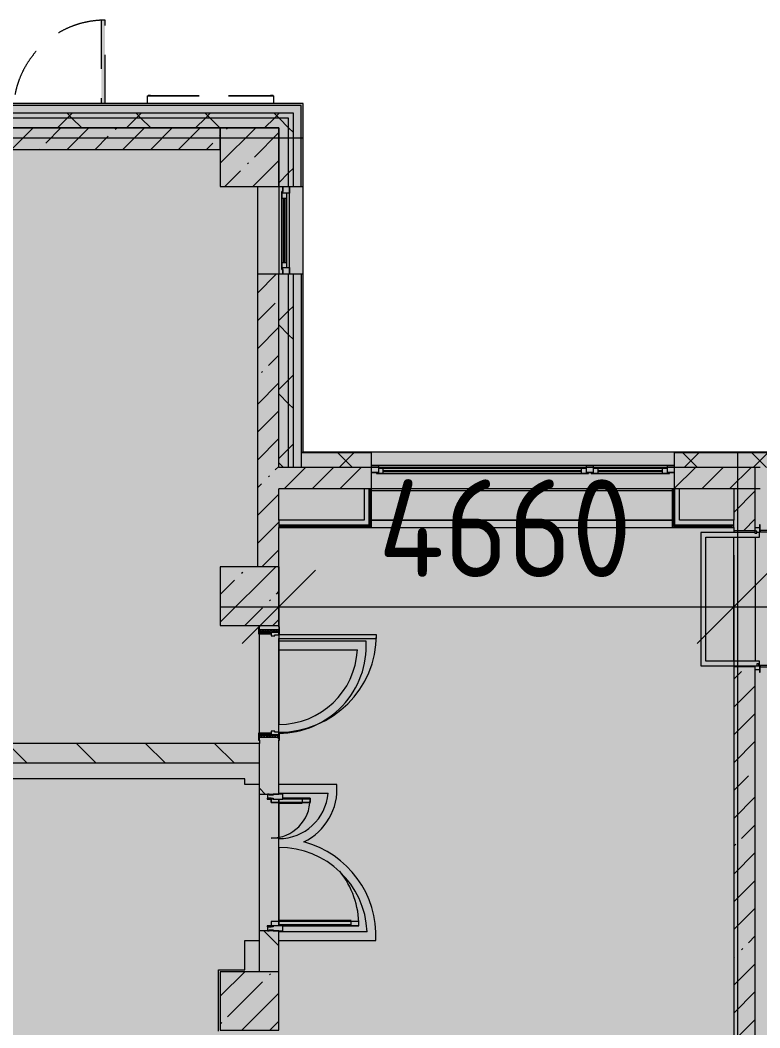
# Model space of a CAD drawing. Header units: millimetres. Extents: x -2911 to 185427, y -8553 to 29000.
# Drawn here: x 89377 to 96954, y 17875 to 28205 of the extents above; entities that cross this region are included whole.
import ezdxf

# ---------------------------------------------------------------- set-up
doc = ezdxf.new("R2010")
doc.units = ezdxf.units.MM
doc.linetypes.add('200_ШТРИХ__ш1_п0_6_', pattern=[800, 500, -300])
for name, color, linetype, lineweight in [('A-ANNO-DIMS', 7, 'Continuous', 9), ('A-ANNO-DIMS-500', 7, 'Continuous', 9), ('A-DETL-MBND-1', 7, '200_ШТРИХ__ш1_п0_6_', 9), ('A-WALL-3', 7, 'Continuous', 5), ('I-WALL-3', 7, 'Continuous', 5), ('S-COLS-2', 7, 'Continuous', 5), ('Оси', 7, 'Continuous', 9)]:
    doc.layers.add(name, color=color, linetype=linetype, lineweight=lineweight)
doc.layers.add('A-DETL-GENF-3', color=7, linetype='Continuous', lineweight=9, true_color=0xc0c0c0, transparency=0.4)
for name, color, linetype, lineweight, true_color in [('A-DETL-GENF-4', 7, 'Continuous', 5, 0xe2e2e2), ('A-DETL-GENF-6', 7, 'Continuous', 5, 0xb7b7b7), ('A-DOOR-2', 7, 'Continuous', 5, 0xaaaaaa), ('A-DOOR-3', 7, 'Continuous', 5, 0xe2e2e2), ('A-DOOR-4', 7, 'Continuous', 5, 0xb7b7b7), ('A-DOOR-FRAM-2', 7, 'Continuous', 5, 0xe2e2e2), ('A-DOOR-FRAM-3', 7, 'Continuous', 5, 0xaaaaaa), ('A-DOOR-FRAM-4', 7, 'Continuous', 5, 0xb7b7b7), ('A-FLOR-1', 7, 'Continuous', 5, 0xb7b7b7), ('A-GLAZ-3', 7, 'Continuous', 5, 0x737373), ('A-GLAZ-CWMG-2', 7, 'Continuous', 5, 0x737373), ('A-WALL-4', 7, 'Continuous', 9, 0x737373), ('A-WALL-5', 7, 'Continuous', 5, 0x737373), ('I-WALL-1', 7, 'Continuous', 5, 0xe7e7e7), ('I-WALL-2', 7, 'Continuous', 9, 0xe7e7e7), ('I-WALL-4', 7, 'Continuous', 5, 0x737373), ('S-COLS-1', 7, 'Continuous', 5, 0x737373)]:
    doc.layers.add(name, color=color, linetype=linetype, lineweight=lineweight, true_color=true_color)
doc.styles.add('ISOCPEUR_2', font='isocpeur.ttf', dxfattribs={"width": 0.9, "height": 1000})
doc.dimstyles.new('ISO-2_0_0_9К_Средний_округл2_1', dxfattribs={"dimscale": 304.8, "dimtxt": 995.981176, "dimasz": 2.46063, "dimexe": 1.968504, "dimexo": 0, "dimgap": 0, "dimtad": 1, "dimdec": 0, "dimrnd": 10, "dimzin": 0, "dimdsep": 46, "dimtxsty": 'ISOCPEUR_2', "dimblk1": 'OBLIQUE', "dimblk2": 'OBLIQUE', "dimsah": 1, "dimcen": 0.09, "dimdle": 1.968504, "dimazin": 0, "dimtfac": 1, "dimtdec": 4, "dimtix": 1, "dimtmove": 0, "dimatfit": 3, "dimfxl": 1, "dimtvp": 1, "dimtolj": 1, "dimtzin": 0, "dimarcsym": 2})
pattern_1 = [(45, (58417.4, 0), (-353.5534, 353.5534), []), (135, (58417.4, 0), (-353.5534, -353.5534), [])]
pattern_2 = [(45, (58417.4, 0), (-285.123, 285.123), []), (45, (58702.5, 0), (-285.123, 285.123), [504.031, -100.806, 16.764, -84.042])]
pattern_3 = [(135, (58417.4, 0), (-353.5534, -353.5534), [])]
pattern_4 = [(45, (58417.4, 0), (-530.33, 530.33), []), (135, (58417.4, 0), (-530.33, -530.33), [])]

# ---------------------------------------------------------------- blocks, each defined once
blk = doc.blocks.new('BSC_Колонна _Прямоугольная - 600х600-V220-2_9_1_птичка')
at = {"layer": 'S-COLS-2'}
h = blk.add_hatch(dxfattribs=at)
h.set_pattern_fill('FP_159', color=256, style=0, pattern_type=2)
h.set_pattern_definition([(45, (-33310, -18150), (-285.123, 285.123), []), (45, (-33024.88, -18150), (-285.123, 285.123), [504.031, -100.806, 16.764, -84.042])])
h.paths.add_polyline_path([(-300, -300), (300, -300), (300, 300), (-300, 300), (-300, 12)])
at = {"layer": 'S-COLS-1'}
for p, q in [((300, 300), (-300, 300)), ((-300, 300), (-300, -300)), ((300, -300), (300, 300)), ((-300, -300), (300, -300))]:
    blk.add_line(p, q, dxfattribs=at)
blk = doc.blocks.new('120_Окно_СКБ_2Ст - 120_Окно_СКБ_2Ст 3100х2500 _мал_створка слева_ 2-22446355-2_9_1_птичка')
at = {"layer": 'A-GLAZ-3'}
for p, q in [((-1550, -127), (-1550, -57)), ((-1550, -57), (-1480, -57)), ((1550, -57), (-1550, -57)), ((-1480, -57), (-1480, -127)), ((650, -87), (-1480, -87)), ((-1480, -87), (-1480, -127)), ((-1430, -137), (-1430, -87)), ((600, -137), (600, -87)), ((650, -127), (650, -57)), ((650, -57), (720, -57)), ((650, -127), (650, -87)), ((720, -57), (720, -127)), ((1480, -87), (720, -87)), ((720, -87), (720, -127)), ((770, -137), (770, -87)), ((1430, -137), (1430, -87)), ((1480, -127), (1480, -57)), ((1480, -57), (1550, -57)), ((1480, -127), (1480, -87)), ((1550, -57), (1550, -127)), ((-1480, -127), (-1550, -127)), ((-1550, -127), (-1500, -127)), ((-1480, -127), (-1500, -127)), ((-1500, -127), (-1500, -137)), ((-1500, -137), (670, -137)), ((670, -137), (-1500, -137)), ((-1430, -107), (600, -107)), ((600, -117), (-1430, -117)), ((720, -127), (650, -127)), ((670, -127), (650, -127)), ((670, -127), (700, -127)), ((670, -137), (670, -127)), ((720, -127), (700, -127)), ((700, -127), (700, -137)), ((700, -137), (1500, -137)), ((1500, -137), (700, -137)), ((770, -107), (1430, -107)), ((1430, -117), (770, -117)), ((1550, -127), (1480, -127)), ((1500, -127), (1480, -127)), ((1500, -127), (1550, -127)), ((1500, -137), (1500, -127))]:
    blk.add_line(p, q, dxfattribs=at)
blk = doc.blocks.new('120_Окно_СКБ_1Ст - 120_Окно_СКБ_1Ст 900х2500_h_-V244-2_9_1_птичка')
at = {"layer": 'A-GLAZ-3'}
for p, q in [((-450, -75), (-450, -5)), ((-450, -5), (-380, -5)), ((450, -5), (-450, -5)), ((-380, -75), (-450, -75)), ((-450, -75), (-400, -75)), ((-380, -75), (-400, -75)), ((-400, -75), (-400, -85)), ((-400, -85), (400, -85)), ((400, -85), (-400, -85)), ((-380, -5), (-380, -75)), ((380, -35), (-380, -35)), ((-380, -35), (-380, -75)), ((-330, -85), (-330, -35)), ((-330, -55), (330, -55)), ((330, -65), (-330, -65)), ((330, -85), (330, -35)), ((380, -75), (380, -5)), ((380, -5), (450, -5)), ((380, -75), (380, -35)), ((450, -75), (380, -75)), ((400, -75), (380, -75)), ((400, -75), (450, -75)), ((400, -85), (400, -75)), ((450, -5), (450, -75))]:
    blk.add_line(p, q, dxfattribs=at)
blk = doc.blocks.new('110_Дверь_СКБ_1Ст_Наружная - ДН-2д_л__ Дверь из подвала ЛК _900 мм в свету_ 3300 фрамуга метал-22954314-2_9_1_птичка')
at = {"layer": 'A-DETL-MBND-1'}
blk.add_hatch(color=256, dxfattribs=at).paths.add_polyline_path([(489.5, 115), (489.5, 970), (449.5, 970), (449.5, 115)])
for p, q in [((489.5, 970), (449.5, 970)), ((449.5, 970), (449.5, 115)), ((489.5, 115), (489.5, 970))]:
    blk.add_line(p, q, dxfattribs=at)
blk.add_arc((489.5, 30), 940, 90, 174.73278, dxfattribs=at)
blk = doc.blocks.new('BSC_Колонна _Прямоугольная - 600х600-V254-2_9_1_птичка')
at = {"layer": 'S-COLS-2'}
h = blk.add_hatch(dxfattribs=at)
h.set_pattern_fill('FP_183', color=256, style=0, pattern_type=2)
h.set_pattern_definition([(45, (-33310, -22300), (-285.123, 285.123), []), (45, (-33024.88, -22300), (-285.123, 285.123), [504.031, -100.806, 16.764, -84.042])])
h.paths.add_polyline_path([(-300, -300), (300, -300), (300, 300), (-300, 300)])
at = {"layer": 'S-COLS-1'}
for p, q in [((300, 300), (-300, 300)), ((-300, 300), (-300, -300)), ((300, -300), (300, 300)), ((-300, -300), (300, -300))]:
    blk.add_line(p, q, dxfattribs=at)
blk = doc.blocks.new('110_Дверь_СКБ_2Ст - Д-1 Лестничная клетка EIS60-V280-2_9_1_птичка')
at = {"layer": 'A-DOOR-3'}
for points in [[(-587.5, 110), (-587.5, 1010), (-637.5, 1010), (-637.5, 110)], [(662.5, 510), (612.5, 510), (612.5, 110), (662.5, 110)], [(712.5, 30), (697.5, 30), (697.5, -110), (712.5, -110)]]:
    blk.add_hatch(color=256, dxfattribs=at).paths.add_polyline_path(points)
h = blk.add_hatch(color=256, dxfattribs=at)
h.paths.add_polyline_path([(712.5, 110), (662.5, 110), (662.5, 60), (652.5, 60), (654.4, 30), (712.5, 30), (712.5, 90.1)])
h.paths.add_polyline_path([(-627.5, 60), (-637.5, 60), (-637.5, 110), (-687.5, 110), (-687.5, 30), (-627.5, 30)])
at = {"layer": 'A-DOOR-FRAM-2'}
for points in [[(-672.5, 110), (-672.5, 118), (-742.5, 118), (-742.5, 110)], [(767.5, 110), (767.5, 118), (697.5, 118), (697.5, 110)], [(-672.5, 30), (-687.5, 30), (-687.5, -110), (-672.5, -110)], [(-672.5, -110), (-742.5, -110), (-742.5, -118), (-672.5, -118)], [(767.5, -118), (767.5, -110), (697.5, -110), (697.5, -118)]]:
    blk.add_hatch(color=256, dxfattribs=at).paths.add_polyline_path(points)
at = {"layer": 'A-DOOR-2'}
for p, q in [((-637.5, 1010), (-637.5, 110)), ((-587.5, 1010), (-637.5, 1010)), ((-587.5, 110), (-587.5, 1010)), ((662.5, 510), (612.5, 510)), ((612.5, 510), (612.5, 110)), ((662.5, 110), (662.5, 510))]:
    blk.add_line(p, q, dxfattribs=at)
for centre, radius, start, end in [((-637.5, 110), 900, 0, 90), ((662.5, 110), 400, 90, 180)]:
    blk.add_arc(centre, radius, start, end, dxfattribs=at)
at = {"layer": 'A-DOOR-4'}
for p, q in [((-637.5, 110), (-587.5, 110)), ((612.5, 110), (662.5, 110))]:
    blk.add_line(p, q, dxfattribs=at)
at = {"layer": 'A-DOOR-FRAM-3'}
for p, q in [((-672.5, 118), (-742.5, 118)), ((-742.5, 118), (-742.5, 110)), ((-672.5, 110), (-672.5, 118)), ((767.5, 118), (697.5, 118)), ((697.5, 118), (697.5, 110)), ((767.5, 110), (767.5, 118))]:
    blk.add_line(p, q, dxfattribs=at)
at = {"layer": 'A-DOOR-FRAM-4'}
for p, q in [((-742.5, 110), (-672.5, 110)), ((-637.5, 110), (-687.5, 110)), ((-687.5, 110), (-687.5, 30)), ((-637.5, 60), (-637.5, 110)), ((662.5, 110), (662.5, 60)), ((712.5, 110), (662.5, 110)), ((697.5, 110), (767.5, 110)), ((712.5, 30), (712.5, 110)), ((-687.5, 30), (-627.5, 30)), ((-672.5, 30), (-687.5, 30)), ((-687.5, 30), (-687.5, -110)), ((-672.5, -110), (-672.5, 30)), ((-627.5, 60), (-637.5, 60)), ((-627.5, 30), (-627.5, 60)), ((662.5, 60), (652.5, 60)), ((652.5, 60), (652.5, 30)), ((652.5, 30), (712.5, 30)), ((712.5, 30), (697.5, 30)), ((697.5, 30), (697.5, -110)), ((712.5, -110), (712.5, 30)), ((-672.5, -110), (-742.5, -110)), ((-742.5, -110), (-742.5, -118)), ((-742.5, -118), (-672.5, -118)), ((-687.5, -110), (-672.5, -110)), ((-672.5, -118), (-672.5, -110)), ((697.5, -110), (712.5, -110)), ((767.5, -110), (697.5, -110)), ((697.5, -110), (697.5, -118)), ((697.5, -118), (767.5, -118)), ((767.5, -118), (767.5, -110))]:
    blk.add_line(p, q, dxfattribs=at)
blk = doc.blocks.new('Указатель_Домовой_Квартальный_По грани - Указатель одинарный-23221565-2_9_1_птичка')
at = {"layer": 'A-DETL-MBND-1'}
for p, q in [((32260, 27430), (32260, 27350)), ((32261, 27430), (32260, 27430)), ((32260, 27430), (32295, 27430)), ((32270, 27432), (32270, 27430)), ((32295, 27432), (32270, 27432)), ((32270, 27432), (32295, 27432)), ((32295, 27432), (32275, 27432)), ((32275, 27432), (32295, 27432)), ((32295, 27432), (33525, 27432)), ((32295, 27430), (33525, 27430)), ((33525, 27432), (33545, 27432)), ((33545, 27432), (33525, 27432)), ((33525, 27432), (33550, 27432)), ((33550, 27432), (33525, 27432)), ((33525, 27430), (33560, 27430)), ((33550, 27430), (33550, 27432)), ((33560, 27430), (33559, 27430)), ((33560, 27350), (33560, 27430))]:
    blk.add_line(p, q, dxfattribs=at)
blk = doc.blocks.new('110_Дверь_СКБ_1Ст_Внутренняя1 - Д-4б _огнестойкая EI 30_-32701367-2_9_1_птичка')
at = {"layer": 'A-DOOR-2'}
h = blk.add_hatch(dxfattribs=at)
h.set_pattern_fill('FP_13', color=256, style=0, pattern_type=2)
h.set_pattern_definition([(135, (1751.41, 164.685), (-14.14214, -14.14214), []), (225, (1751.41, 164.685), (14.14214, -14.14214), [])])
h.paths.add_polyline_path([(562.5, 100), (537.5, 100), (537.5, -100), (562.5, -100)])
at = {"layer": 'A-DOOR-3'}
h = blk.add_hatch(color=256, dxfattribs=at)
h.paths.add_polyline_path([(537.5, 100), (512.5, 100), (512.5, 60), (502.5, 60), (502.5, 20), (537.5, 20)])
h.paths.add_polyline_path([(-477.5, 60), (-487.5, 60), (-487.5, 100), (-512.5, 100), (-512.5, 20), (-477.5, 20)])
at = {"layer": 'A-DOOR-FRAM-2'}
for points in [[(-447.5, 739.6), (-447.5, 1100), (-487.5, 1100), (-487.5, 100), (-447.5, 100), (-447.5, 592.5)], [(-497.5, 100), (-497.5, 108), (-567.5, 108), (-567.5, 100)], [(592.5, 108), (522.5, 108), (522.5, 100), (592.5, 100)], [(-497.5, 20), (-512.5, 20), (-512.5, -100), (-497.5, -100)], [(537.5, 20), (522.5, 20), (522.5, -100), (537.5, -100)], [(-497.5, -108), (-497.5, -100), (-567.5, -100), (-567.5, -108)], [(592.5, -100), (522.5, -100), (522.5, -108), (592.5, -108)]]:
    blk.add_hatch(color=256, dxfattribs=at).paths.add_polyline_path(points)
at = {"layer": 'A-DOOR-FRAM-3'}
h = blk.add_hatch(dxfattribs=at)
h.set_pattern_fill('FP_14', color=256, style=0, pattern_type=2)
h.set_pattern_definition([(45, (-371.384, 164.685), (-14.1421, 14.1421), []), (135, (-371.384, 164.685), (-14.1421, -14.1421), [])])
h.paths.add_polyline_path([(-512.5, 100), (-537.5, 100), (-537.5, -100), (-512.5, -100)])
at = {"layer": 'A-DOOR-4'}
for p, q in [((-487.5, 1100), (-487.5, 100)), ((-447.5, 1100), (-487.5, 1100)), ((-447.5, 100), (-447.5, 1100)), ((-487.5, 100), (-447.5, 100))]:
    blk.add_line(p, q, dxfattribs=at)
blk.add_arc((-487.5, 100), 1000, 360, 90, dxfattribs=at)
at = {"layer": 'A-DOOR-FRAM-4'}
for p, q in [((-497.5, 108), (-567.5, 108)), ((-567.5, 108), (-567.5, 100)), ((-497.5, 100), (-497.5, 108)), ((592.5, 108), (522.5, 108)), ((522.5, 108), (522.5, 100)), ((592.5, 100), (592.5, 108)), ((-567.5, 100), (-497.5, 100)), ((-512.5, 100), (-537.5, 100)), ((-537.5, 100), (-537.5, -100)), ((-487.5, 100), (-512.5, 100)), ((-512.5, 100), (-512.5, 20)), ((-512.5, -100), (-512.5, 100)), ((-497.5, 100), (-512.5, 100)), ((-512.5, 100), (-512.5, 99)), ((-512.5, 99), (-497.5, 99)), ((-512.5, 20), (-477.5, 20)), ((-497.5, 20), (-512.5, 20)), ((-512.5, 20), (-512.5, -100)), ((-497.5, 99), (-497.5, 100)), ((-497.5, -100), (-497.5, 20)), ((-487.5, 60), (-487.5, 100)), ((-477.5, 60), (-487.5, 60)), ((-477.5, 20), (-477.5, 60)), ((512.5, 60), (502.5, 60)), ((502.5, 60), (502.5, 20)), ((502.5, 20), (537.5, 20)), ((512.5, 100), (512.5, 60)), ((537.5, 100), (512.5, 100)), ((537.5, 100), (522.5, 100)), ((522.5, 100), (522.5, 99)), ((522.5, 100), (592.5, 100)), ((522.5, 99), (537.5, 99)), ((537.5, 20), (522.5, 20)), ((522.5, 20), (522.5, -100)), ((537.5, 20), (537.5, 100)), ((562.5, 100), (537.5, 100)), ((537.5, 100), (537.5, -100)), ((537.5, 99), (537.5, 100)), ((537.5, -100), (537.5, 20)), ((562.5, -100), (562.5, 100)), ((-497.5, -100), (-567.5, -100)), ((-567.5, -100), (-567.5, -108)), ((-537.5, -100), (-512.5, -100)), ((-512.5, -100), (-497.5, -100)), ((-497.5, -108), (-497.5, -100)), ((522.5, -100), (537.5, -100)), ((592.5, -100), (522.5, -100)), ((522.5, -100), (522.5, -108)), ((537.5, -100), (562.5, -100)), ((592.5, -108), (592.5, -100)), ((-567.5, -108), (-497.5, -108)), ((522.5, -108), (592.5, -108))]:
    blk.add_line(p, q, dxfattribs=at)
blk = doc.blocks.new('Прямоугольный импост - Импост структурный с накладкой - 160мм Темный-32479175-2_9_1_птичка')
at = {"layer": 'A-GLAZ-CWMG-2'}
for p, q in [((-50, 40), (-50, 140)), ((-50, 140), (0, 140)), ((0, 140), (0, 40)), ((-40, 40), (-50, 40)), ((-50, -17), (-50, 0)), ((-50, 0), (-40, 0)), ((-40, 0), (-40, 40)), ((-10, 40), (-10, 0)), ((0, 40), (-10, 40)), ((-10, 0), (0, 0)), ((0, 0), (0, -17)), ((0, -17), (-50, -17))]:
    blk.add_line(p, q, dxfattribs=at)
blk = doc.blocks.new('Дверь_Витражная_остекление_ - Д-39_л_ Актовый-V335-2_9_1_птичка')
at = {"layer": 'A-DETL-GENF-4'}
for points in [[(650, 593), (650, 920), (605, 920), (605, 20), (650, 20), (650, 140)], [(-615, 40), (-615, 420), (-660, 420), (-660, 140), (-650, 140), (-650, 40), (-660, 40), (-660, 20), (-615, 20)]]:
    blk.add_hatch(color=256, dxfattribs=at).paths.add_polyline_path(points)
at = {"layer": 'A-DETL-GENF-6'}
for p, q in [((596, 840), (596, 100)), ((650, 920), (605, 920)), ((605, 920), (605, 20)), ((650, 920), (605, 920)), ((605, 920), (605, 20)), ((650, 840), (605, 840)), ((640, 840), (640, 100)), ((650, 920), (650, 140)), ((650, 140), (650, 920)), ((-660, 420), (-615, 420)), ((-660, 420), (-660, 140)), ((-615, 420), (-660, 420)), ((-660, 420), (-660, 140)), ((-615, 420), (-615, 20)), ((-615, 20), (-615, 420)), ((-660, 340), (-615, 340)), ((-650, 340), (-650, 140)), ((-606, 340), (-606, 100)), ((-650, 100), (-615, 100)), ((-615, 20), (-650, 20)), ((-650, 20), (-615, 20)), ((650, 100), (605, 100)), ((605, 20), (650, 20)), ((605, 20), (650, 20)), ((650, 40), (650, 20)), ((650, 20), (650, 40))]:
    blk.add_line(p, q, dxfattribs=at)
at = {"layer": 'A-DOOR-4'}
for p, q in [((650, 920), (650, 140)), ((-650, 420), (-650, 140)), ((-650, 20), (-660, 20)), ((-660, 20), (-660, -20)), ((-650, 40), (-650, 20)), ((-650, -20), (-650, 20)), ((650, 40), (650, 20)), ((660, 20), (650, 20)), ((650, 20), (650, -20)), ((660, -20), (660, 20)), ((-660, -20), (-650, -20)), ((650, -20), (660, -20))]:
    blk.add_line(p, q, dxfattribs=at)
for centre, radius, start, end in [((650, 20), 900, 90, 128.5974), ((-650, 20), 400, 360, 90), ((650, 20), 900, 174.8223, 180)]:
    blk.add_arc(centre, radius, start, end, dxfattribs=at)
blk = doc.blocks.new('Прямоугольный импост - Импост структурный с накладкой - 160мм Темный-32479277-2_9_1_птичка')
at = {"layer": 'A-GLAZ-CWMG-2'}
for p, q in [((0, 140), (-50, 140)), ((-50, 140), (-50, 40)), ((0, 40), (0, 140)), ((-50, 40), (-40, 40)), ((-40, 0), (-50, 0)), ((-50, 0), (-50, -17)), ((-40, 40), (-40, 0)), ((-10, 0), (-10, 40)), ((-10, 40), (0, 40)), ((0, 0), (-10, 0)), ((0, -17), (0, 0)), ((-50, -17), (0, -17))]:
    blk.add_line(p, q, dxfattribs=at)
blk = doc.blocks.new('Зашивка приборов отопления22 - Зашивка приборов отопления-33321747-2_9_1_птичка')
at = {"layer": 'A-WALL-5'}
for p, q in [((37288, 26888), (34188, 26888)), ((34188, 26567), (37268, 26567)), ((37268, 26567), (34188, 26567)), ((34188, 26492), (37268, 26492))]:
    blk.add_line(p, q, dxfattribs=at)
blk = doc.blocks.new('DIMBLOCK54-2_9_1_птичка')
at = {"layer": 'A-ANNO-DIMS-500'}
for p, q in [((96687, 22721), (96687, 21591)), ((96687, 22191), (96687, 22721)), ((92027, 22600), (92027, 21591)), ((92027, 22191), (92027, 22600)), ((91427, 22191), (97287, 22191))]:
    blk.add_line(p, q, dxfattribs=at)
at = {"layer": 'A-ANNO-DIMS-500', "lineweight": 20}
for p, q in [((92027, 22191), (92402, 22566)), ((96687, 22191), (97062, 22566)), ((92027, 22191), (91652, 21816)), ((96687, 22191), (96312, 21816))]:
    blk.add_line(p, q, dxfattribs=at)
at = {"layer": 'A-ANNO-DIMS-500', "color": 0, "insert": (93045, 23497), "char_height": 1000, "width": 3148.83, "attachment_point": 1, "line_spacing_factor": 1.149209, "style": 'ISOCPEUR_2'}
blk.add_mtext('4660', dxfattribs=at)
blk = doc.blocks.new('_Oblique')
at = {"color": 0, "linetype": 'ByBlock', "lineweight": -2}
blk.add_line((-0.5, -0.5), (0.5, 0.5), dxfattribs=at)

msp = doc.modelspace()

# ---------------------------------------------------------------- hatches: boundary and pattern name
at = {"layer": 'A-DETL-GENF-3'}
msp.add_hatch(color=256, dxfattribs=at).paths.add_polyline_path([(91592.4, -280), (97177.4, -280), (97177.4, 23777.7), (92277.4, 23777.7), (92277.4, 27350), (62269.4, 27350), (62269.4, 15358), (58149.4, 15358), (58149.4, -280), (90664.9, -280)])
at = {"layer": 'A-WALL-3'}
h = msp.add_hatch(dxfattribs=at)
h.set_pattern_fill('FP_120', color=256, style=0, pattern_type=2)
h.set_pattern_definition(pattern_1)
h.paths.add_polyline_path([(92127.4, 27200), (92127.4, 27250), (78027.6, 27250), (78027.6, 27200), (92056.2, 27200)])
h.paths.add_polyline_path([(74427.6, 27200), (75327.6, 27200), (75327.6, 27250), (74427.6, 27250)])
h.paths.add_polyline_path([(73042, 27200), (73527.6, 27200), (73527.6, 27250), (72106.4, 27250), (72106.4, 27200), (72114.5, 27200)])
h.paths.add_polyline_path([(76227.6, 27200), (77127.6, 27200), (77127.6, 27250), (76227.6, 27250)])
h = msp.add_hatch(dxfattribs=at)
h.set_pattern_fill('FP_120', color=256, style=0, pattern_type=2)
h.set_pattern_definition(pattern_1)
h.paths.add_polyline_path([(91592.4, 27100), (92027.4, 27100), (92027.4, 27200), (78027.6, 27200), (78027.6, 27100), (90664.9, 27100)])
h.paths.add_polyline_path([(72727.4, 27100), (73527.6, 27100), (73527.6, 27200), (72106.4, 27200), (72106.4, 27100), (72127.4, 27100)])
h.paths.add_polyline_path([(74427.6, 27100), (75327.6, 27100), (75327.6, 27200), (74427.6, 27200)])
h.paths.add_polyline_path([(76527.6, 27100), (77127.6, 27100), (77127.6, 27200), (76227.6, 27200), (76227.6, 27100)])
h = msp.add_hatch(dxfattribs=at)
h.set_pattern_fill('FP_120', color=256, style=0, pattern_type=2)
h.set_pattern_definition(pattern_1)
h.paths.add_polyline_path([(92127.4, 23620), (92127.4, 25600), (92027.4, 25600), (92027.4, 23620), (92056.2, 23620)])
h.paths.add_polyline_path([(92027.4, 26500), (92127.4, 26500), (92127.4, 27200), (92027.4, 27200), (92027.4, 26839.2)])
h = msp.add_hatch(dxfattribs=at)
h.set_pattern_fill('FP_120', color=256, style=0, pattern_type=2)
h.set_pattern_definition(pattern_1)
h.paths.add_polyline_path([(92177.4, 23620), (92177.4, 25600), (92127.4, 25600), (92127.4, 23620)])
h.paths.add_polyline_path([(92127.4, 26500), (92177.4, 26500), (92177.4, 27250), (92127.4, 27250), (92127.4, 26839.2)])
h = msp.add_hatch(dxfattribs=at)
h.set_pattern_fill('FP_120', color=256, style=0, pattern_type=2)
h.set_pattern_definition(pattern_1)
h.paths.add_polyline_path([(92309.5, 23620), (92977.4, 23620), (92977.4, 23770), (92257.4, 23770), (92257.4, 23620), (92277.4, 23620)])
h.paths.add_polyline_path([(97177.4, 23620), (97177.4, 23770), (96077.4, 23770), (96077.4, 23620), (97157.5, 23620)])
at = {"layer": 'I-WALL-1'}
msp.add_hatch(color=256, dxfattribs=at).paths.add_polyline_path([(92952.4, 23079), (92952.4, 23400), (92902.4, 23400), (92902.4, 23079)])
at = {"layer": 'I-WALL-2'}
for points in [[(96082.4, 23029), (96132.4, 23029), (96132.4, 23399), (96082.4, 23399), (96082.4, 23368.5)], [(92952.4, 23029), (92952.4, 23079), (92027.4, 23079), (92027.4, 23029), (92519.9, 23029)], [(96132.4, 23029), (96687.4, 23029), (96687.4, 23079), (96132.4, 23079)]]:
    msp.add_hatch(color=256, dxfattribs=at).paths.add_polyline_path(points)
at = {"layer": 'I-WALL-3'}
h = msp.add_hatch(dxfattribs=at)
h.set_pattern_fill('FP_128', color=256, style=0, pattern_type=2)
h.set_pattern_definition(pattern_2)
h.paths.add_polyline_path([(91427.4, 26880), (91427.4, 27100), (89027.4, 27100), (89027.4, 26880), (90664.9, 26880)])
h.paths.add_polyline_path([(88427.4, 26880), (88427.4, 27100), (84827.4, 27100), (84827.4, 26880)])
h.paths.add_polyline_path([(84227.4, 26880), (84227.4, 27100), (80927.4, 27100), (80927.4, 26880), (81389.7, 26880)])
h = msp.add_hatch(dxfattribs=at)
h.set_pattern_fill('FP_128', color=256, style=0, pattern_type=2)
h.set_pattern_definition(pattern_2)
h.paths.add_polyline_path([(92027.4, 22600), (92027.4, 25600), (91807.4, 25600), (91807.4, 22600)])
h = msp.add_hatch(dxfattribs=at)
h.set_pattern_fill('FP_128', color=256, style=0, pattern_type=2)
h.set_pattern_definition(pattern_2)
h.paths.add_polyline_path([(92519.9, 23400), (92977.4, 23400), (92977.4, 23620), (92027.4, 23620), (92027.4, 23400), (92354.3, 23400)])
h.paths.add_polyline_path([(96230, 23400), (96907.4, 23400), (96907.4, 23620), (96077.4, 23620), (96077.4, 23400)])
h = msp.add_hatch(dxfattribs=at)
h.set_pattern_fill('FP_128', color=256, style=0, pattern_type=2)
h.set_pattern_definition(pattern_2)
h.paths.add_polyline_path([(96687.4, 11200), (96907.4, 11200), (96907.4, 12125), (96687.4, 12125), (96687.4, 11221)])
h.paths.add_polyline_path([(96907.4, 13525), (96907.4, 21575), (96687.4, 21575), (96687.4, 13525)])
h.paths.add_polyline_path([(96907.4, 22975), (96907.4, 23400), (96687.4, 23400), (96687.4, 22975)])
h = msp.add_hatch(dxfattribs=at)
h.set_pattern_fill('FP_224', color=256, style=0, pattern_type=2)
h.set_pattern_definition(pattern_4)
h.paths.add_polyline_path([(92964.9, 23016.5), (92964.9, 23029), (92027.4, 23029), (92027.4, 23016.5), (92519.9, 23016.5)])
h = msp.add_hatch(dxfattribs=at)
h.set_pattern_fill('FP_224', color=256, style=0, pattern_type=2)
h.set_pattern_definition(pattern_4)
h.paths.add_polyline_path([(92977.4, 23004), (92977.4, 23016.5), (92027.4, 23016.5), (92027.4, 23004), (92519.9, 23004)])
h = msp.add_hatch(dxfattribs=at)
h.set_pattern_fill('FP_224', color=256, style=0, pattern_type=2)
h.set_pattern_definition(pattern_4)
h.paths.add_polyline_path([(96069.9, 23004), (96687.4, 23004), (96687.4, 23016.5), (96069.9, 23016.5)])
h = msp.add_hatch(dxfattribs=at)
h.set_pattern_fill('FP_224', color=256, style=0, pattern_type=2)
h.set_pattern_definition(pattern_4)
h.paths.add_polyline_path([(96230, 23016.5), (96687.4, 23016.5), (96687.4, 23029), (96082.4, 23029), (96082.4, 23016.5), (96132.4, 23016.5)])
h = msp.add_hatch(dxfattribs=at)
h.set_pattern_fill('FP_131', color=256, style=0, pattern_type=2)
h.set_pattern_definition(pattern_3)
h.paths.add_polyline_path([(92027.4, 20790), (92027.4, 20855), (91827.4, 20855), (91827.4, 20790)])
h.paths.add_polyline_path([(91827.4, 21955), (92027.4, 21955), (92027.4, 22000), (91827.4, 22000), (91827.4, 21985)])
h = msp.add_hatch(dxfattribs=at)
h.set_pattern_fill('FP_131', color=256, style=0, pattern_type=2)
h.set_pattern_definition(pattern_3)
h.paths.add_polyline_path([(91827.4, 20590), (91827.4, 20790), (89027.4, 20790), (89027.4, 20590), (90664.9, 20590)])
h = msp.add_hatch(dxfattribs=at)
h.set_pattern_fill('FP_131', color=256, style=0, pattern_type=2)
h.set_pattern_definition(pattern_3)
h.paths.add_polyline_path([(91827.4, 18450), (92027.4, 18450), (92027.4, 18870), (91827.4, 18870)])
h.paths.add_polyline_path([(92027.4, 20270), (92027.4, 20790), (91827.4, 20790), (91827.4, 20270)])
at = {"layer": 'S-COLS-2'}
h = msp.add_hatch(dxfattribs=at)
h.set_pattern_fill('FP_128', color=256, style=0, pattern_type=2)
h.set_pattern_definition(pattern_2)
h.paths.add_polyline_path([(92027.4, 26500), (92027.4, 27100), (91427.4, 27100), (91427.4, 26500), (91592.4, 26500)])

# ---------------------------------------------------------------- linework, layer by layer
at = {"layer": 'A-DETL-MBND-1'}
msp.add_line((96957.4, 23619.7), (96907.4, 23619.7), dxfattribs=at)
at = {"layer": 'A-FLOR-1'}
for p, q in [((96057.4, 23380), (92977.4, 23380)), ((96957.4, 23400), (96907.4, 23400)), ((92977.4, 23079), (96057.4, 23079)), ((92978.4, 23003), (92027.4, 23003)), ((96667.4, 23003), (96057.4, 23003)), ((96902.4, 22954.3), (96350.7, 22954.3)), ((96350.7, 22954.3), (96350.7, 21584.5)), ((96667.4, 23000), (96667.4, 23003)), ((96687.4, 23000), (96667.4, 23000)), ((96949.4, 23000), (96907.4, 23000)), ((96950.7, 22954.3), (96922.4, 22954.3)), ((96950.7, 22904.3), (96950.7, 22954.3)), ((96400.7, 21634.5), (96400.7, 22904.3)), ((96400.7, 22904.3), (96950.7, 22904.3)), ((92027.4, 21865), (92027.4, 21840)), ((92027.4, 20905), (92027.4, 21865)), ((92921, 21840), (92027.4, 21840)), ((92027.4, 21750), (92027.4, 20985)), ((92027.4, 21750), (92831.4, 21750)), ((96950.7, 21634.5), (96400.7, 21634.5)), ((96950.7, 21590), (96950.7, 21634.5)), ((96350.7, 21584.5), (96949.4, 21584.5)), ((96906.7, 21550), (96949.4, 21550)), ((91677.4, 20429), (89027.4, 20429)), ((91677.4, 20370), (91677.4, 20429)), ((91827.4, 20370), (91677.4, 20370)), ((92620.3, 20370), (92027.4, 20370)), ((92027.4, 20280), (92530.8, 20280)), ((92027.4, 20220), (92027.4, 19815)), ((92027.4, 18920), (92027.4, 20220)), ((92027.4, 19725), (92027.4, 18920)), ((92931.5, 18860), (92027.4, 18860)), ((91677.4, 18470), (91677.4, 18770)), ((91677.4, 18770), (91827.4, 18770)), ((92027.4, 18770), (93021.1, 18770)), ((91407.4, 17840), (91407.4, 18470)), ((91407.4, 18470), (91677.4, 18470))]:
    msp.add_line(p, q, dxfattribs=at)
for centre, radius, start, end in [((92027.4, 21790), 895, 270, 3.20255), ((92027.4, 21790), 805, 270, 357.15183), ((92027.4, 20320), 595, 295.28402, 4.82046), ((92027.4, 20320), 505, 270, 355.45696), ((92027.4, 18820), 995, 357.1196, 75.20242), ((92027.4, 18820), 905, 2.53324, 90)]:
    msp.add_arc(centre, radius, start, end, dxfattribs=at)
at = {"layer": 'A-WALL-3'}
msp.add_line((100327.4, 23778), (92277.4, 23778), dxfattribs=at)
at = {"layer": 'A-WALL-4'}
for p, q in [((92257.4, 27330), (78027.6, 27330)), ((92257.4, 26500), (92257.4, 27330)), ((92177.4, 27250), (78027.6, 27250)), ((92127.4, 27200), (78027.6, 27200)), ((92127.4, 26500), (92127.4, 27200)), ((92177.4, 26500), (92177.4, 27250)), ((91427.4, 27100), (89027.4, 27100)), ((92027.4, 23620), (92027.4, 25600)), ((92127.4, 23620), (92127.4, 25600)), ((92177.4, 23620), (92177.4, 25600)), ((92257.4, 25600), (92257.4, 23620)), ((92277.4, 23770), (92257.4, 23770)), ((92277.4, 23773), (92260.6, 23773)), ((92277.4, 23778), (92277.4, 23773)), ((92977.4, 23773), (92278.3, 23773)), ((92977.4, 23770), (92279, 23770)), ((98222.4, 23773), (96077.4, 23773)), ((98219.4, 23770), (96077.4, 23770)), ((92977.4, 23620), (92277.4, 23620)), ((96907.4, 23620), (96077.4, 23620)), ((92952.4, 23029), (92952.4, 23400)), ((92964.9, 23016.5), (92964.9, 23400)), ((96069.9, 23016.5), (96069.9, 23399)), ((96082.4, 23029), (96082.4, 23399)), ((92027.4, 23079), (92027.4, 23004)), ((96687.4, 23004), (96687.4, 23079)), ((92952.4, 23029), (92027.4, 23029)), ((92964.9, 23016.5), (92027.4, 23016.5)), ((96687.4, 23016.5), (96069.9, 23016.5)), ((96687.4, 23029), (96082.4, 23029))]:
    msp.add_line(p, q, dxfattribs=at)
at = {"layer": 'A-WALL-5'}
for p, q in [((92277.4, 27350), (78027.6, 27350)), ((92277.4, 23778), (92277.4, 27350)), ((89027.4, 27100), (92027.4, 27100)), ((92027.4, 27100), (92027.4, 25600)), ((92027.4, 26500), (92277.4, 26500)), ((92277.4, 25600), (92027.4, 25600)), ((92977.4, 23620), (92977.4, 23777.7)), ((96077.4, 23777.7), (96077.4, 23620)), ((96957.4, 23620), (92257.4, 23620)), ((96902.4, 22965), (96902.4, 22945)), ((96922.4, 22965), (96902.4, 22965)), ((96902.4, 22945), (96922.4, 22945)), ((96922.4, 22945), (96922.4, 22965)), ((96942.4, 21605), (96922.4, 21605)), ((96922.4, 21605), (96922.4, 21585)), ((96942.4, 21585), (96942.4, 21605)), ((96922.4, 21585), (96942.4, 21585))]:
    msp.add_line(p, q, dxfattribs=at)
at = {"layer": 'I-WALL-4'}
for p, q in [((91427.4, 26880), (91427.4, 27100)), ((89227.4, 26880), (91427.4, 26880)), ((91807.4, 26500), (91807.4, 22600)), ((92027.4, 25600), (91807.4, 25600)), ((92257.4, 23620), (92027.4, 23620)), ((92977.4, 23400), (92977.4, 23620)), ((96077.4, 23620), (96077.4, 23400)), ((96907.4, 22965), (96907.4, 23620)), ((92027.4, 23079), (92027.4, 23400)), ((96907.4, 23400), (92027.4, 23400)), ((92902.4, 23400), (92902.4, 23079)), ((92977.4, 23004), (92977.4, 23400)), ((96057.4, 23399), (96057.4, 23004)), ((96132.4, 23399), (96057.4, 23399)), ((96132.4, 23079), (96132.4, 23399)), ((96687.4, 23400), (96687.4, 23079)), ((92902.4, 23079), (92027.4, 23079)), ((96687.4, 23079), (96132.4, 23079)), ((92027.4, 22600), (92027.4, 23004)), ((92027.4, 23004), (92977.4, 23004)), ((96057.4, 23004), (96687.4, 23004)), ((96687.4, 23004), (96687.4, 22954.3)), ((96687.4, 22975), (96907.4, 22975)), ((96687.4, 21634.5), (96687.4, 22904.3)), ((96907.4, 22904.3), (96907.4, 21634.5)), ((91827.4, 22000), (91827.4, 21985)), ((91827.4, 20895), (91827.4, 21915)), ((92027.4, 21985), (92027.4, 22000)), ((96687.4, 21584.5), (96687.4, 13518)), ((96907.4, 21575), (96687.4, 21575)), ((96907.4, 11200), (96907.4, 21584.5)), ((91827.4, 20790), (89227.4, 20790)), ((91827.4, 20825), (91827.4, 20790)), ((91827.4, 18450), (91827.4, 20790)), ((92027.4, 20790), (92027.4, 20825)), ((92027.4, 20270), (92027.4, 20790)), ((89027.4, 20590), (91827.4, 20590)), ((91827.4, 20270), (92027.4, 20270)), ((92027.4, 18870), (91827.4, 18870)), ((92027.4, 18450), (92027.4, 18870))]:
    msp.add_line(p, q, dxfattribs=at)
at = {"layer": 'S-COLS-1'}
for p, q in [((92027.4, 27100), (91427.4, 27100)), ((91427.4, 27100), (91427.4, 26500)), ((92027.4, 26500), (92027.4, 27100)), ((91427.4, 26500), (92027.4, 26500))]:
    msp.add_line(p, q, dxfattribs=at)
at = {"layer": 'Оси'}
for p, q in [((79777.4, 27000), (92277.4, 27000)), ((96727.4, 11277.7), (96727.4, 23777.7))]:
    msp.add_line(p, q, dxfattribs=at)

# ---------------------------------------------------------------- block references
at = {"layer": 'A-DETL-MBND-1'}
for name, p in [('110_Дверь_СКБ_1Ст_Наружная - ДН-2д_л__ Дверь из подвала ЛК _900 мм в свету_ 3300 фрамуга метал-22954314-2_9_1_птичка', (89757.9, 27235)), ('Указатель_Домовой_Квартальный_По грани - Указатель одинарный-23221565-2_9_1_птичка', (58417.4, 0))]:
    msp.add_blockref(name, p, dxfattribs=at)
at = {"layer": 'A-DOOR-4'}
for name, p, rotation in [('110_Дверь_СКБ_2Ст - Д-1 Лестничная клетка EIS60-V280-2_9_1_птичка', (97067.4, 22287.5), 269.9999999999999), ('110_Дверь_СКБ_1Ст_Внутренняя1 - Д-4б _огнестойкая EI 30_-32701367-2_9_1_птичка', (91927.4, 21417.5), 270), ('Дверь_Витражная_остекление_ - Д-39_л_ Актовый-V335-2_9_1_птичка', (91927.4, 19570), 269.9999999999996)]:
    msp.add_blockref(name, p, dxfattribs=dict(at, rotation=rotation))
at = {"layer": 'A-GLAZ-3', "rotation": 269.9999999999999}
msp.add_blockref('120_Окно_СКБ_1Ст - 120_Окно_СКБ_1Ст 900х2500_h_-V244-2_9_1_птичка', (92142.4, 26050), dxfattribs=at)
at = {"layer": 'A-GLAZ-3'}
msp.add_blockref('120_Окно_СКБ_2Ст - 120_Окно_СКБ_2Ст 3100х2500 _мал_створка слева_ 2-22446355-2_9_1_птичка', (94527.4, 23695), dxfattribs=at)
at = {"layer": 'A-GLAZ-CWMG-2', "extrusion": (0, 0, -1), "rotation": 90.00000000000041}
msp.add_blockref('Прямоугольный импост - Импост структурный с накладкой - 160мм Темный-32479175-2_9_1_птичка', (-91927.4, 20270), dxfattribs=at)
at = {"layer": 'A-GLAZ-CWMG-2', "rotation": 269.9999999999996}
msp.add_blockref('Прямоугольный импост - Импост структурный с накладкой - 160мм Темный-32479277-2_9_1_птичка', (91927.4, 18870), dxfattribs=at)
at = {"layer": 'A-WALL-5'}
msp.add_blockref('Зашивка приборов отопления22 - Зашивка приборов отопления-33321747-2_9_1_птичка', (58789.6, -3488.4), dxfattribs=at)
at = {"layer": 'S-COLS-1'}
for name, p in [('BSC_Колонна _Прямоугольная - 600х600-V254-2_9_1_птичка', (91727.4, 22300)), ('BSC_Колонна _Прямоугольная - 600х600-V220-2_9_1_птичка', (91727.4, 18150))]:
    msp.add_blockref(name, p, dxfattribs=at)

# ---------------------------------------------------------------- dimensions: what is measured, and where the dimension line sits
at = {"layer": 'A-ANNO-DIMS'}
dim = msp.add_linear_dim(base=(96687.4, 22191), p1=(92027.4, 22600), p2=(96687.4, 22721.3), dimstyle='ISO-2_0_0_9К_Средний_округл2_1', override={"dimpost": '<>', "dimfxl": 4661.578965}, dxfattribs=at)
dim.commit()
dim.dimension.update_dxf_attribs({"geometry": 'DIMBLOCK54-2_9_1_птичка', "text_midpoint": (94357.4, 22691)})

doc.saveas('drawing.dxf')
